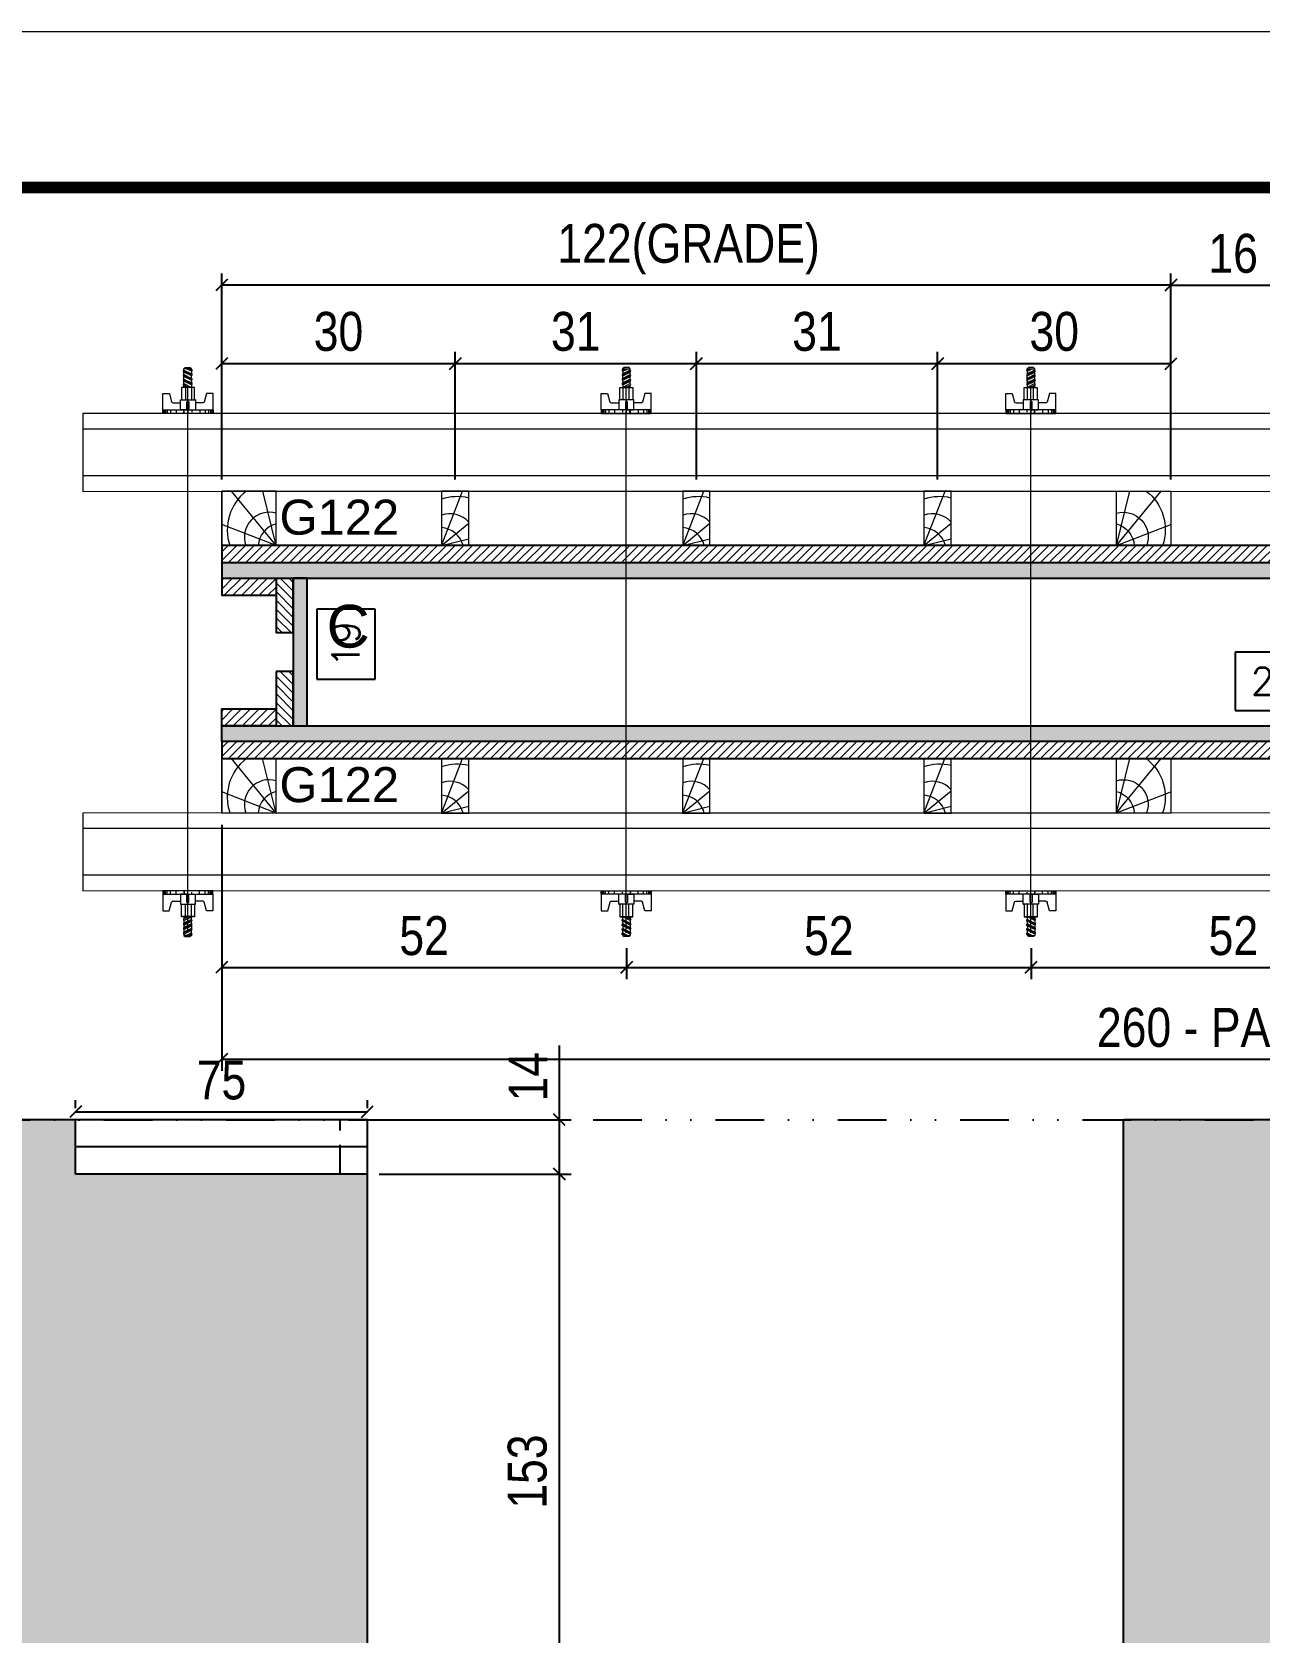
# Model space of a CAD drawing. Extents: x 14400 to 27878, y -21631 to 6985.
# Drawn here: x 17936.6 to 18252.2, y 4276.1 to 4687.6 of the extents above; entities that cross this region are included whole.
import ezdxf
from ezdxf.enums import TextEntityAlignment as Align

# ---------------------------------------------------------------- set-up
doc = ezdxf.new("R2010")
doc.units = 0
for name, pattern in [('DASHED', [0.75, 0.5, -0.25]), ('DIVIDE2', [0.625, 0.25, -0.125, 0, -0.125, 0, -0.125]), ('HIDDEN', [0.375, 0.25, -0.125])]:
    doc.linetypes.add(name, pattern=pattern)
for name, color, linetype in [('CHAPA', 1, 'Continuous'), ('COTA', 241, 'Continuous'), ('Nível', 160, 'Continuous'), ('Painéis', 200, 'Continuous'), ('SARR_2.2x7', 40, 'Continuous'), ('SARRAFO', 251, 'Continuous'), ('Sarrafo de Pressão', 42, 'HIDDEN'), ('TEXTO_GERAL', 7, 'Continuous')]:
    doc.layers.add(name, color=color, linetype=linetype)
for name, color, linetype, lineweight in [('Folhas', 255, 'Continuous', 9), ('Hachura', 251, 'Continuous', 9), ('Madeira', 126, 'Continuous', 18), ('Perfil Metálico', 224, 'Continuous', 18), ('SARRAFO DE PRESSAO', 251, 'DASHED', 9)]:
    doc.layers.add(name, color=color, linetype=linetype, lineweight=lineweight)
doc.styles.add('ARIAL', font='arial.ttf')
doc.styles.add('COTA TECNICA', font='techl___.ttf', dxfattribs={"height": 10})
doc.styles.add('COTA TECNICA 2X', font='techl___.ttf', dxfattribs={"height": 10})
doc.styles.add('COTA TECNICA-50', font='techl___.ttf', dxfattribs={"height": 10})
doc.styles.add('ROMANS', font='romans.shx')
doc.styles.add('SANSSERIF', font='sas_____.pfb')
doc.dimstyles.new('COTA PAINEL-50', dxfattribs={"dimtxt": 10, "dimasz": 3, "dimexe": 3, "dimexo": 3, "dimgap": 3, "dimtad": 1, "dimdec": 1, "dimzin": 12, "dimdsep": 46, "dimtxsty": 'COTA TECNICA-50', "dimblk1": 'OBLIQUE', "dimblk2": 'OBLIQUE', "dimsah": 1, "dimcen": 0.9, "dimclrd": 4, "dimclre": 4, "dimclrt": 240, "dimadec": 1, "dimazin": 3, "dimtfac": 1, "dimtdec": 1, "dimtmove": 0, "dimatfit": 3, "dimfxl": 1, "dimtolj": 1, "dimtzin": 12, "dimarcsym": 0})
doc.dimstyles.new('PAINEL', dxfattribs={"dimtxt": 10, "dimasz": 3, "dimexe": 3, "dimexo": 3, "dimgap": 3, "dimtad": 1, "dimdec": 1, "dimzin": 12, "dimdsep": 46, "dimtxsty": 'COTA TECNICA', "dimblk1": 'OBLIQUE', "dimblk2": 'OBLIQUE', "dimsah": 1, "dimcen": 0.9, "dimclrd": 4, "dimclre": 4, "dimclrt": 240, "dimadec": 1, "dimazin": 3, "dimtfac": 1, "dimtdec": 1, "dimtmove": 0, "dimatfit": 3, "dimfxl": 1, "dimtolj": 1, "dimtzin": 12, "dimarcsym": 0})
doc.dimstyles.new('SECAO PILAR', dxfattribs={"dimtxt": 10, "dimasz": 3, "dimexe": 3, "dimexo": 3, "dimgap": 3, "dimtad": 1, "dimdec": 1, "dimlfac": 0.5, "dimzin": 12, "dimdsep": 46, "dimtxsty": 'COTA TECNICA 2X', "dimblk1": 'OBLIQUE', "dimblk2": 'OBLIQUE', "dimsah": 1, "dimcen": 0.9, "dimclrd": 256, "dimclre": 256, "dimclrt": 256, "dimadec": 1, "dimazin": 3, "dimtfac": 1, "dimtdec": 1, "dimtmove": 0, "dimatfit": 3, "dimfxl": 1, "dimtolj": 1, "dimtzin": 12, "dimarcsym": 0})
doc.dimstyles.new('SECÇÃO 2', dxfattribs={"dimtxt": 7, "dimasz": 6, "dimexe": 0.18, "dimexo": 2, "dimgap": -4, "dimtad": 3, "dimdec": 1, "dimlfac": 0.5, "dimzin": 12, "dimdsep": 46, "dimtxsty": 'ROMANS', "dimblk": 'ARCHTICK', "dimcen": 0.09, "dimse1": 1, "dimse2": 1, "dimsd1": 1, "dimsd2": 1, "dimclrd": 180, "dimclre": 5, "dimclrt": 1, "dimadec": 0, "dimazin": 3, "dimtfac": 1, "dimtdec": 1, "dimtofl": 0, "dimtmove": 0, "dimatfit": 3, "dimldrblk": 'ARCHTICK', "dimfxl": 1, "dimtolj": 1, "dimtzin": 0, "dimarcsym": 0})
pattern_1 = [(225, (8861.3689, -18382.3022), (1.12253202, -1.12253202), [])]

# ---------------------------------------------------------------- blocks, each defined once
blk = doc.blocks.new('9999999999')
at = {"layer": 'Folhas'}
blk.add_lwpolyline([(98138.98, 34190.21), (99623.98, 34190.21), (99623.98, 35240.21), (98138.98, 35240.21)], close=True, dxfattribs=at)
at = {"layer": 'Folhas', "color": 30, "const_width": 3}
blk.add_lwpolyline([(98213.98, 34230.21), (99583.98, 34230.21), (99583.98, 35200.21), (98213.98, 35200.21)], close=True, dxfattribs=at)
blk = doc.blocks.new('*D743')
at = {"layer": 'COTA', "color": 180, "lineweight": -2, "transparency": 16777216}
for p, q in [((18024.74, 4539.18), (18009.74, 4539.18)), ((18009.74, 4539.18), (18009.74, 4521.18)), ((18024.74, 4521.18), (18024.74, 4539.18)), ((18009.74, 4521.18), (18024.74, 4521.18))]:
    blk.add_line(p, q, dxfattribs=at)
at = {"layer": 'Defpoints', "color": 0, "transparency": 16777216}
for p in [(18024.64, 4547.11), (18024.64, 4509.11), (18028.74, 4509.11)]:
    blk.add_point(p, dxfattribs=at)
at = {"layer": 'COTA', "color": 1, "transparency": 16777216, "insert": (18017.24, 4530.18), "char_height": 7, "attachment_point": 5, "rotation": 90, "style": 'ROMANS'}
blk.add_mtext('\\A1;19', dxfattribs=at)
blk = doc.blocks.new('_ArchTick')
at = {"color": 0, "linetype": 'ByBlock', "const_width": 0.15}
blk.add_lwpolyline([(-0.5, -0.5), (0.5, 0.5)], dxfattribs=at)
blk = doc.blocks.new('*D744')
at = {"layer": 'COTA', "color": 180, "lineweight": -2, "transparency": 16777216}
for p, q in [((18271.88, 4528.11), (18245.88, 4528.11)), ((18245.88, 4528.11), (18245.88, 4513.11)), ((18271.88, 4513.11), (18271.88, 4528.11)), ((18245.88, 4513.11), (18271.88, 4513.11))]:
    blk.add_line(p, q, dxfattribs=at)
at = {"layer": 'Defpoints', "color": 0, "transparency": 16777216}
for p in [(18007.32, 4509.11), (18483.32, 4509.11), (18483.32, 4509.11)]:
    blk.add_point(p, dxfattribs=at)
at = {"layer": 'COTA', "color": 1, "transparency": 16777216, "insert": (18258.88, 4520.61), "char_height": 7, "attachment_point": 5, "style": 'ROMANS'}
blk.add_mtext('\\A1;238', dxfattribs=at)
blk = doc.blocks.new('_Oblique')
at = {"color": 0, "linetype": 'ByBlock', "lineweight": -2}
blk.add_line((-0.5, -0.5), (0.5, 0.5), dxfattribs=at)
blk = doc.blocks.new('*D745')
at = {"layer": 'COTA', "lineweight": -2, "transparency": 16777216}
for p, q in [((17985.32, 4483.72), (17985.32, 4420.41)), ((18505.32, 4483.76), (18505.32, 4420.41)), ((17985.32, 4423.41), (18505.32, 4423.41))]:
    blk.add_line(p, q, dxfattribs=at)
at = {"layer": 'Defpoints', "color": 0, "transparency": 16777216}
for p in [(17985.32, 4486.72), (18505.32, 4486.76), (18505.32, 4423.41)]:
    blk.add_point(p, dxfattribs=at)
at = {"layer": 'COTA', "lineweight": -2, "transparency": 16777216, "xscale": 3, "yscale": 3, "zscale": 3, "rotation": 180}
blk.add_blockref('_Oblique', (17985.32, 4423.41), dxfattribs=at)
at = {"layer": 'COTA', "lineweight": -2, "transparency": 16777216, "xscale": 3, "yscale": 3, "zscale": 3}
blk.add_blockref('_Oblique', (18505.32, 4423.41), dxfattribs=at)
at = {"layer": 'COTA', "transparency": 16777216, "insert": (18245.32, 4431.52), "char_height": 10, "attachment_point": 5, "style": 'COTA TECNICA 2X'}
blk.add_mtext('\\A1;260 - PAINEL', dxfattribs=at)
blk = doc.blocks.new('*D746')
at = {"layer": 'COTA', "lineweight": -2, "transparency": 16777216}
for p, q in [((17985.32, 4483.71), (17985.32, 4444.02)), ((18089.39, 4451.94), (18089.39, 4444.02)), ((17985.32, 4447.02), (18089.39, 4447.02))]:
    blk.add_line(p, q, dxfattribs=at)
at = {"layer": 'Defpoints', "color": 0, "transparency": 16777216}
for p in [(17985.32, 4486.71), (18089.39, 4454.94), (18089.39, 4447.02)]:
    blk.add_point(p, dxfattribs=at)
at = {"layer": 'COTA', "lineweight": -2, "transparency": 16777216, "xscale": 3, "yscale": 3, "zscale": 3, "rotation": 180}
blk.add_blockref('_Oblique', (17985.32, 4447.02), dxfattribs=at)
at = {"layer": 'COTA', "lineweight": -2, "transparency": 16777216, "xscale": 3, "yscale": 3, "zscale": 3}
blk.add_blockref('_Oblique', (18089.39, 4447.02), dxfattribs=at)
at = {"layer": 'COTA', "transparency": 16777216, "insert": (18037.35, 4455.13), "char_height": 10, "attachment_point": 5, "style": 'COTA TECNICA 2X'}
blk.add_mtext('\\A1;52', dxfattribs=at)
blk = doc.blocks.new('C')
at = {"layer": 'Hachura', "color": 0}
for p, q in [((0, 3.22), (0, -3.22)), ((0.45, 3.22), (0, 3.22)), ((0.46, 3.16), (0, 3.16)), ((0.46, 3.05), (0, 3.05)), ((0.46, 2.88), (0, 2.88)), ((0, 2.75), (0, -1.16)), ((0.46, 2.65), (0, 2.65)), ((0.46, 2.23), (0, 2.23)), ((0.45, -3.23), (0.45, 3.22)), ((0.45, 3.22), (2.58, 3.22)), ((2.58, 2.39), (1.47, 2.09)), ((2.58, 3.22), (2.58, 2.39)), ((0.46, 1.51), (0, 1.51)), ((0.39, 0.49), (0.17, 0.49)), ((1.74, 0.97), (0.45, 0.97)), ((1.45, 0.1), (0.45, 0.1)), ((1.35, 1.94), (1.35, 0.96)), ((1.74, -0.97), (1.74, 0.97)), ((1.74, 0.97), (1.74, 0.84)), ((1.74, 0.97), (1.74, 0.84)), ((1.74, 0.84), (3.35, 0.84)), ((3.35, 0.45), (1.74, 0.45)), ((3.32, 0.84), (3.32, -0.84)), ((3.35, 0.84), (3.35, -0.84)), ((3.68, 0.45), (3.35, 0.45)), ((3.84, -0.52), (3.35, 0.45)), ((3.35, 0.06), (3.67, -0.57)), ((3.68, 0.45), (4.16, -0.52)), ((3.72, 0.5), (4.25, -0.57)), ((4.37, -0.55), (3.83, 0.53)), ((4.15, 0.45), (3.93, 0.45)), ((4.42, -0.52), (3.93, 0.45)), ((4.15, 0.45), (4.26, 0.45)), ((4.26, 0.45), (4.74, -0.52)), ((4.3, 0.5), (4.83, -0.57)), ((4.95, -0.55), (4.41, 0.53)), ((4.51, 0.45), (4.84, 0.45)), ((5, -0.52), (4.51, 0.45)), ((4.84, 0.45), (5.32, -0.52)), ((4.88, 0.5), (5.41, -0.57)), ((5.53, -0.55), (4.99, 0.53)), ((5.58, -0.52), (5.09, 0.45)), ((5.42, 0.45), (5.09, 0.45)), ((5.58, -0.52), (5.09, 0.45)), ((5.42, 0.45), (5.74, -0.19)), ((5.46, 0.5), (5.74, -0.07)), ((5.74, 0.19), (5.57, 0.53)), ((5.74, 0.32), (5.68, 0.45)), ((5.68, 0.45), (5.74, 0.45)), ((5.74, 0.45), (5.9, 0.29)), ((5.74, 0.45), (5.74, -0.52)), ((5.9, -0.36), (5.9, 0.29)), ((0.45, 0), (0, 0)), ((0.46, -1.52), (0, -1.52)), ((0.08, -0.48), (0.29, -0.48)), ((0.29, -0.48), (0.4, -0.48)), ((0.45, 0), (0.45, -0.97)), ((0.45, -0.16), (1.45, -0.16)), ((0.45, -0.65), (0.45, -0.32)), ((0.45, -3.23), (0.45, -0.65)), ((0.45, -0.97), (1.74, -0.97)), ((1.35, -1.94), (1.35, -0.97)), ((3.35, -0.32), (1.74, -0.32)), ((3.35, -0.84), (1.74, -0.84)), ((3.35, -0.07), (3.58, -0.52)), ((3.35, -0.52), (3.58, -0.52)), ((3.84, -0.52), (4.16, -0.52)), ((4.42, -0.52), (4.74, -0.52)), ((4.63, -0.52), (4.74, -0.52)), ((5, -0.52), (5.32, -0.52)), ((5.58, -0.52), (5.74, -0.52)), ((5.74, -0.52), (5.9, -0.36)), ((5.74, -0.52), (5.74, -0.52)), ((0.46, -2.23), (0, -2.23)), ((0.46, -2.65), (0, -2.65)), ((0.46, -2.88), (0, -2.88)), ((0.46, -3.05), (0, -3.05)), ((0.46, -3.16), (0, -3.16)), ((0, -3.22), (2.57, -3.22)), ((2.58, -2.39), (1.47, -2.1)), ((2.58, -3.23), (2.58, -2.39))]:
    blk.add_line(p, q, dxfattribs=at)
for centre, radius, start, end in [((1.52, 1.94), 0.161, 104.7436, 180), ((1.44, -0.03), 0.129, 272.695, 87.305), ((3.81, 0.39), 0.143, 25.5688, 154.4312), ((4.39, 0.39), 0.143, 25.5688, 154.4312), ((4.97, 0.39), 0.143, 25.5688, 154.4312), ((5.55, 0.39), 0.143, 25.5688, 154.4312), ((0.17, -0.37), 0.174, 221.744, 317.8592), ((1.52, -1.94), 0.161, 180, 255.2564), ((3.71, -0.4), 0.174, 222.1408, 318.256), ((4.29, -0.4), 0.174, 222.1408, 318.256), ((4.87, -0.4), 0.174, 222.1408, 318.256), ((5.45, -0.4), 0.174, 222.1408, 318.256), ((5.61, -0.4), 0.174, 317.8592, 318.256)]:
    blk.add_arc(centre, radius, start, end, dxfattribs=at)
blk = doc.blocks.new('*D748')
at = {"layer": 'COTA', "lineweight": -2, "transparency": 16777216}
for p, q in [((18089.39, 4451.94), (18089.39, 4444.02)), ((18193.39, 4451.94), (18193.39, 4444.02)), ((18089.39, 4447.02), (18193.39, 4447.02))]:
    blk.add_line(p, q, dxfattribs=at)
at = {"layer": 'Defpoints', "color": 0, "transparency": 16777216}
for p in [(18089.39, 4454.94), (18193.39, 4454.94), (18193.39, 4447.02)]:
    blk.add_point(p, dxfattribs=at)
at = {"layer": 'COTA', "lineweight": -2, "transparency": 16777216, "xscale": 3, "yscale": 3, "zscale": 3, "rotation": 180}
blk.add_blockref('_Oblique', (18089.39, 4447.02), dxfattribs=at)
at = {"layer": 'COTA', "lineweight": -2, "transparency": 16777216, "xscale": 3, "yscale": 3, "zscale": 3}
blk.add_blockref('_Oblique', (18193.39, 4447.02), dxfattribs=at)
at = {"layer": 'COTA', "transparency": 16777216, "insert": (18141.39, 4455.13), "char_height": 10, "attachment_point": 5, "style": 'COTA TECNICA 2X'}
blk.add_mtext('\\A1;52', dxfattribs=at)
blk = doc.blocks.new('PONTALETE')
at = {"layer": 'Madeira'}
for q in [(2.71, 7), (7, 5.76), (7, 1.74)]:
    blk.add_line((0, 0), q, dxfattribs=at)
blk.add_lwpolyline([(0, 0), (7, 0), (7, 7), (0, 7)], close=True, dxfattribs=at)
for centre, radius, start, end in [((2.04, 0.06), 6.23, 37.2818, 109.0913), ((1.09, 0.9), 3.19, 343.603, 109.9847), ((-0.21, -0.78), 3.09, 14.6322, 86.0383)]:
    blk.add_arc(centre, radius, start, end, dxfattribs=at)
blk = doc.blocks.new('MEIO PONTALETE')
at = {"layer": 'Madeira'}
for q in [(2.71, 7), (3.5, 2.88), (3.5, 0.87)]:
    blk.add_line((0, 0), q, dxfattribs=at)
blk.add_lwpolyline([(0, 0), (3.5, 0), (3.5, 7), (0, 7)], close=True, dxfattribs=at)
for centre, radius, start, end in [((2.04, 0.06), 6.23, 76.4499, 109.0913), ((1.09, 0.9), 3.19, 40.9063, 109.9847), ((-0.21, -0.78), 3.09, 14.6322, 86.0383)]:
    blk.add_arc(centre, radius, start, end, dxfattribs=at)
blk = doc.blocks.new('*D741')
at = {"layer": 'COTA', "lineweight": -2, "transparency": 16777216}
for p, q in [((17985.34, 4572.52), (17985.34, 4605.31)), ((18045.34, 4572.51), (18045.34, 4605.31)), ((17985.34, 4602.31), (18045.34, 4602.31))]:
    blk.add_line(p, q, dxfattribs=at)
at = {"layer": 'Defpoints', "color": 0, "transparency": 16777216}
for p in [(18045.34, 4602.31), (17985.34, 4569.52), (18045.34, 4569.51)]:
    blk.add_point(p, dxfattribs=at)
at = {"layer": 'COTA', "lineweight": -2, "transparency": 16777216, "xscale": 3, "yscale": 3, "zscale": 3, "rotation": 180}
blk.add_blockref('_Oblique', (17985.34, 4602.31), dxfattribs=at)
at = {"layer": 'COTA', "lineweight": -2, "transparency": 16777216, "xscale": 3, "yscale": 3, "zscale": 3}
blk.add_blockref('_Oblique', (18045.34, 4602.31), dxfattribs=at)
at = {"layer": 'COTA', "transparency": 16777216, "insert": (18015.34, 4610.52), "char_height": 10, "attachment_point": 5, "style": 'COTA TECNICA 2X'}
blk.add_mtext('\\A1;30', dxfattribs=at)
blk = doc.blocks.new('*D742')
at = {"layer": 'COTA', "lineweight": -2, "transparency": 16777216}
for p, q in [((17985.34, 4572.52), (17985.34, 4625.5)), ((18229.33, 4572.49), (18229.33, 4625.5)), ((18229.33, 4622.5), (17985.34, 4622.5))]:
    blk.add_line(p, q, dxfattribs=at)
at = {"layer": 'Defpoints', "color": 0, "transparency": 16777216}
for p in [(17985.34, 4622.5), (17985.34, 4569.52), (18229.33, 4569.49)]:
    blk.add_point(p, dxfattribs=at)
at = {"layer": 'COTA', "lineweight": -2, "transparency": 16777216, "xscale": 3, "yscale": 3, "zscale": 3, "rotation": 180}
blk.add_blockref('_Oblique', (17985.34, 4622.5), dxfattribs=at)
at = {"layer": 'COTA', "lineweight": -2, "transparency": 16777216, "xscale": 3, "yscale": 3, "zscale": 3}
blk.add_blockref('_Oblique', (18229.33, 4622.5), dxfattribs=at)
at = {"layer": 'COTA', "transparency": 16777216, "insert": (18105.33, 4631.72), "char_height": 10, "attachment_point": 5, "style": 'COTA TECNICA 2X'}
blk.add_mtext('\\A1;122(GRADE)', dxfattribs=at)
blk = doc.blocks.new('*D752')
at = {"layer": 'COTA', "lineweight": -2, "transparency": 16777216}
for p, q in [((18045.34, 4572.51), (18045.34, 4605.31)), ((18107.34, 4572.51), (18107.34, 4605.31)), ((18045.34, 4602.31), (18107.34, 4602.31))]:
    blk.add_line(p, q, dxfattribs=at)
at = {"layer": 'Defpoints', "color": 0, "transparency": 16777216}
for p in [(18107.34, 4602.31), (18045.34, 4569.51), (18107.34, 4569.51)]:
    blk.add_point(p, dxfattribs=at)
at = {"layer": 'COTA', "lineweight": -2, "transparency": 16777216, "xscale": 3, "yscale": 3, "zscale": 3, "rotation": 180}
blk.add_blockref('_Oblique', (18045.34, 4602.31), dxfattribs=at)
at = {"layer": 'COTA', "lineweight": -2, "transparency": 16777216, "xscale": 3, "yscale": 3, "zscale": 3}
blk.add_blockref('_Oblique', (18107.34, 4602.31), dxfattribs=at)
at = {"layer": 'COTA', "transparency": 16777216, "insert": (18076.34, 4610.52), "char_height": 10, "attachment_point": 5, "style": 'COTA TECNICA 2X'}
blk.add_mtext('\\A1;31', dxfattribs=at)
blk = doc.blocks.new('*D753')
at = {"layer": 'COTA', "lineweight": -2, "transparency": 16777216}
for p, q in [((18107.34, 4572.51), (18107.34, 4605.31)), ((18169.34, 4572.51), (18169.34, 4605.31)), ((18107.34, 4602.31), (18169.34, 4602.31))]:
    blk.add_line(p, q, dxfattribs=at)
at = {"layer": 'Defpoints', "color": 0, "transparency": 16777216}
for p in [(18169.34, 4602.31), (18107.34, 4569.51), (18169.34, 4569.51)]:
    blk.add_point(p, dxfattribs=at)
at = {"layer": 'COTA', "lineweight": -2, "transparency": 16777216, "xscale": 3, "yscale": 3, "zscale": 3, "rotation": 180}
blk.add_blockref('_Oblique', (18107.34, 4602.31), dxfattribs=at)
at = {"layer": 'COTA', "lineweight": -2, "transparency": 16777216, "xscale": 3, "yscale": 3, "zscale": 3}
blk.add_blockref('_Oblique', (18169.34, 4602.31), dxfattribs=at)
at = {"layer": 'COTA', "transparency": 16777216, "insert": (18138.34, 4610.52), "char_height": 10, "attachment_point": 5, "style": 'COTA TECNICA 2X'}
blk.add_mtext('\\A1;31', dxfattribs=at)
blk = doc.blocks.new('*D754')
at = {"layer": 'COTA', "lineweight": -2, "transparency": 16777216}
for p, q in [((18169.34, 4572.51), (18169.34, 4605.31)), ((18229.33, 4572.51), (18229.33, 4605.31)), ((18169.34, 4602.31), (18229.33, 4602.31))]:
    blk.add_line(p, q, dxfattribs=at)
at = {"layer": 'Defpoints', "color": 0, "transparency": 16777216}
for p in [(18229.33, 4602.31), (18169.34, 4569.51), (18229.33, 4569.51)]:
    blk.add_point(p, dxfattribs=at)
at = {"layer": 'COTA', "lineweight": -2, "transparency": 16777216, "xscale": 3, "yscale": 3, "zscale": 3, "rotation": 180}
blk.add_blockref('_Oblique', (18169.34, 4602.31), dxfattribs=at)
at = {"layer": 'COTA', "lineweight": -2, "transparency": 16777216, "xscale": 3, "yscale": 3, "zscale": 3}
blk.add_blockref('_Oblique', (18229.33, 4602.31), dxfattribs=at)
at = {"layer": 'COTA', "transparency": 16777216, "insert": (18199.33, 4610.52), "char_height": 10, "attachment_point": 5, "style": 'COTA TECNICA 2X'}
blk.add_mtext('\\A1;30', dxfattribs=at)
blk = doc.blocks.new('*D755')
at = {"layer": 'COTA', "lineweight": -2, "transparency": 16777216}
for p, q in [((18229.33, 4572.47), (18229.33, 4625.5)), ((18261.34, 4572.52), (18261.34, 4625.5)), ((18229.33, 4622.5), (18261.34, 4622.5))]:
    blk.add_line(p, q, dxfattribs=at)
at = {"layer": 'Defpoints', "color": 0, "transparency": 16777216}
for p in [(18261.34, 4622.5), (18229.33, 4569.47), (18261.34, 4569.52)]:
    blk.add_point(p, dxfattribs=at)
at = {"layer": 'COTA', "lineweight": -2, "transparency": 16777216, "xscale": 3, "yscale": 3, "zscale": 3, "rotation": 180}
blk.add_blockref('_Oblique', (18229.33, 4622.5), dxfattribs=at)
at = {"layer": 'COTA', "lineweight": -2, "transparency": 16777216, "xscale": 3, "yscale": 3, "zscale": 3}
blk.add_blockref('_Oblique', (18261.34, 4622.5), dxfattribs=at)
at = {"layer": 'COTA', "transparency": 16777216, "insert": (18245.34, 4630.6), "char_height": 10, "attachment_point": 5, "style": 'COTA TECNICA 2X'}
blk.add_mtext('\\A1;16', dxfattribs=at)
blk = doc.blocks.new('*D757')
at = {"layer": 'COTA', "lineweight": -2, "transparency": 16777216}
for p, q in [((18193.39, 4451.94), (18193.39, 4444.02)), ((18297.39, 4451.94), (18297.39, 4444.02)), ((18193.39, 4447.02), (18297.39, 4447.02))]:
    blk.add_line(p, q, dxfattribs=at)
at = {"layer": 'Defpoints', "color": 0, "transparency": 16777216}
for p in [(18193.39, 4454.94), (18297.39, 4454.94), (18297.39, 4447.02)]:
    blk.add_point(p, dxfattribs=at)
at = {"layer": 'COTA', "lineweight": -2, "transparency": 16777216, "xscale": 3, "yscale": 3, "zscale": 3, "rotation": 180}
blk.add_blockref('_Oblique', (18193.39, 4447.02), dxfattribs=at)
at = {"layer": 'COTA', "lineweight": -2, "transparency": 16777216, "xscale": 3, "yscale": 3, "zscale": 3}
blk.add_blockref('_Oblique', (18297.39, 4447.02), dxfattribs=at)
at = {"layer": 'COTA', "transparency": 16777216, "insert": (18245.39, 4455.13), "char_height": 10, "attachment_point": 5, "style": 'COTA TECNICA 2X'}
blk.add_mtext('\\A1;52', dxfattribs=at)
blk = doc.blocks.new('*D768')
at = {"layer": 'COTA', "color": 4, "lineweight": -2, "transparency": 16777216}
for p, q in [((18025.76, 4393.86), (18075.13, 4393.86)), ((18072.13, 4240.86), (18072.13, 4393.86)), ((18025.76, 4240.86), (18075.13, 4240.86))]:
    blk.add_line(p, q, dxfattribs=at)
at = {"layer": 'Defpoints', "color": 0, "transparency": 16777216}
for p in [(18022.76, 4393.86), (18072.13, 4393.86), (18022.76, 4240.86)]:
    blk.add_point(p, dxfattribs=at)
at = {"layer": 'COTA', "color": 4, "lineweight": -2, "transparency": 16777216, "xscale": 3, "yscale": 3, "zscale": 3}
for p, rotation in [((18072.13, 4393.86), 90), ((18072.13, 4240.86), 270)]:
    blk.add_blockref('_Oblique', p, dxfattribs=dict(at, rotation=rotation))
at = {"layer": 'COTA', "color": 240, "transparency": 16777216, "insert": (18063.91, 4317.36), "char_height": 10, "attachment_point": 5, "rotation": 90, "style": 'COTA TECNICA-50'}
blk.add_mtext('\\A1;153', dxfattribs=at)
blk = doc.blocks.new('*D3866')
at = {"layer": 'COTA', "color": 4, "lineweight": -2, "transparency": 16777216}
for p, q in [((18072.13, 4407.86), (18072.13, 4426.98)), ((18025.76, 4407.86), (18075.13, 4407.86)), ((18072.13, 4393.86), (18072.13, 4407.86)), ((18025.76, 4393.86), (18075.13, 4393.86))]:
    blk.add_line(p, q, dxfattribs=at)
at = {"layer": 'Defpoints', "color": 0, "transparency": 16777216}
for p in [(18022.76, 4407.86), (18072.13, 4407.86), (18022.76, 4393.86)]:
    blk.add_point(p, dxfattribs=at)
at = {"layer": 'COTA', "color": 4, "lineweight": -2, "transparency": 16777216, "xscale": 3, "yscale": 3, "zscale": 3}
for p, rotation in [((18072.13, 4407.86), 90), ((18072.13, 4393.86), 270)]:
    blk.add_blockref('_Oblique', p, dxfattribs=dict(at, rotation=rotation))
at = {"layer": 'COTA', "color": 240, "transparency": 16777216, "insert": (18064.06, 4418.92), "char_height": 10, "attachment_point": 5, "rotation": 90, "style": 'COTA TECNICA'}
blk.add_mtext('\\A1;14', dxfattribs=at)
blk = doc.blocks.new('*D3867')
at = {"layer": 'COTA', "color": 4, "lineweight": -2, "transparency": 16777216}
for p, q in [((17947.76, 4410.86), (17947.76, 4412.9)), ((18022.76, 4410.86), (18022.76, 4412.9)), ((17947.76, 4409.9), (18022.76, 4409.9))]:
    blk.add_line(p, q, dxfattribs=at)
at = {"layer": 'Defpoints', "color": 0, "transparency": 16777216}
for p in [(17947.76, 4407.86), (18022.76, 4409.9), (18022.76, 4407.86)]:
    blk.add_point(p, dxfattribs=at)
at = {"layer": 'COTA', "color": 4, "lineweight": -2, "transparency": 16777216, "xscale": 3, "yscale": 3, "zscale": 3, "rotation": 180}
blk.add_blockref('_Oblique', (17947.76, 4409.9), dxfattribs=at)
at = {"layer": 'COTA', "color": 4, "lineweight": -2, "transparency": 16777216, "xscale": 3, "yscale": 3, "zscale": 3}
blk.add_blockref('_Oblique', (18022.76, 4409.9), dxfattribs=at)
at = {"layer": 'COTA', "color": 240, "transparency": 16777216, "insert": (17985.26, 4418.01), "char_height": 10, "attachment_point": 5, "style": 'COTA TECNICA'}
blk.add_mtext('\\A1;75', dxfattribs=at)

msp = doc.modelspace()

# ---------------------------------------------------------------- hatches: boundary and pattern name
at = {"layer": 'COTA'}
h = msp.add_hatch(dxfattribs=at)
h.set_pattern_fill('AR-CONC', color=256, scale=0.03)
h.paths.add_polyline_path([(17762.76, 4407.86), (17762.76, 4240.86), (18022.76, 4240.86), (18022.76, 4393.86), (17947.76, 4393.86), (17947.76, 4407.86)])
h = msp.add_hatch(dxfattribs=at)
h.set_pattern_fill('AR-CONC', color=256, scale=0.03)
h.paths.add_polyline_path([(18292.18, 4393.86), (18443.18, 4393.86), (18443.18, 4343.86), (18477.18, 4343.86), (18477.18, 4407.86), (18217.18, 4407.86), (18217.18, 4240.86), (18292.18, 4240.86)])
at = {"layer": 'Hachura'}
h = msp.add_hatch(dxfattribs=at)
h.set_pattern_fill('ANSI31', color=256, scale=0.5, angle=180, style=0)
h.set_pattern_definition([(225, (8889.3689, -18373.9022), (1.12253202, -1.12253202), [])])
h.paths.add_polyline_path([(18505.32, 4555.51), (18505.32, 4551.11), (17985.32, 4551.11), (17985.32, 4555.51)])
h = msp.add_hatch(color=256, dxfattribs=at)
h.dxf.hatch_style = 1
h.paths.add_polyline_path([(18505.32, 4547.09), (18505.32, 4551.09), (17985.32, 4551.11), (17985.32, 4547.11)])
h = msp.add_hatch(dxfattribs=at)
h.set_pattern_fill('ANSI31', color=256, scale=0.5, angle=180, style=0)
h.set_pattern_definition(pattern_1)
h.paths.add_polyline_path([(17999.32, 4547.11), (17999.32, 4542.71), (17985.32, 4542.71), (17985.32, 4547.11)])
h = msp.add_hatch(dxfattribs=at)
h.set_pattern_fill('ANSI31', color=256, scale=0.5, angle=270, style=0)
h.set_pattern_definition([(315, (40895.1289, -4955.846), (1.12253202, 1.12253202), [])])
h.paths.add_polyline_path([(18003.72, 4533.11), (17999.32, 4533.11), (17999.32, 4547.11), (18003.72, 4547.11)])
h = msp.add_hatch(color=256, dxfattribs=at)
h.dxf.hatch_style = 1
h.paths.add_polyline_path([(18003.72, 4509.11), (18007.32, 4509.11), (18007.32, 4547.11), (18003.72, 4547.11)])
h = msp.add_hatch(dxfattribs=at)
h.set_pattern_fill('ANSI31', color=256, scale=0.5, angle=270, style=0)
h.set_pattern_definition([(315, (40895.1289, -4979.846), (1.12253202, 1.12253202), [])])
h.paths.add_polyline_path([(18003.72, 4509.11), (17999.32, 4509.11), (17999.32, 4523.11), (18003.72, 4523.11)])
h = msp.add_hatch(dxfattribs=at)
h.set_pattern_fill('ANSI31', color=256, scale=0.5, angle=180, style=0)
h.set_pattern_definition(pattern_1)
h.paths.add_polyline_path([(17999.32, 4509.11), (17999.32, 4513.51), (17985.32, 4513.51), (17985.32, 4509.11)])
h = msp.add_hatch(color=256, dxfattribs=at)
h.dxf.hatch_style = 1
h.paths.add_polyline_path([(18505.32, 4509.11), (18505.32, 4505.11), (17985.32, 4505.11), (17985.32, 4509.11)])
h = msp.add_hatch(dxfattribs=at)
h.set_pattern_fill('ANSI31', color=256, scale=0.5, angle=180, style=0)
h.set_pattern_definition([(225, (8889.3689, -18424.3022), (1.12253202, -1.12253202), [])])
h.paths.add_polyline_path([(18505.32, 4505.11), (18505.32, 4500.71), (17985.32, 4500.71), (17985.32, 4505.11)])

# ---------------------------------------------------------------- linework, layer by layer
at = {"layer": 'CHAPA'}
msp.add_lwpolyline([(17985.32, 4551.11), (17985.32, 4547.11), (18505.32, 4547.11), (18505.32, 4551.11)], dxfattribs=at)
for points in [[(18003.72, 4509.11), (18007.32, 4509.11), (18007.32, 4547.11), (18003.72, 4547.11)], [(18505.32, 4509.11), (18505.32, 4505.11), (17985.32, 4505.11), (17985.32, 4509.11)]]:
    msp.add_lwpolyline(points, close=True, dxfattribs=at)
at = {"layer": 'COTA', "linetype": 'ByBlock'}
for p, q in [((17947.76, 4407.86), (17762.76, 4407.86)), ((18217.18, 4240.86), (18217.18, 4407.86)), ((18022.76, 4240.86), (18022.76, 4393.86))]:
    msp.add_line(p, q, dxfattribs=at)
at = {"layer": 'COTA'}
msp.add_line((18477.18, 4407.86), (18217.18, 4407.86), dxfattribs=at)
at = {"layer": 'Hachura'}
for p, q in [((17976.63, 4455.94), (17976.63, 4596.48)), ((18089.32, 4455.94), (18089.32, 4596.48)), ((18193.32, 4455.94), (18193.32, 4596.48))]:
    msp.add_line(p, q, dxfattribs=at)
at = {"layer": 'Madeira'}
for points in [[(17985.32, 4555.51), (17985.34, 4569.51), (18229.33, 4569.51), (18229.31, 4555.51)], [(17985.31, 4486.72), (17985.32, 4500.72), (18229.31, 4500.72), (18229.3, 4486.72)]]:
    msp.add_lwpolyline(points, close=True, dxfattribs=at)
at = {"layer": 'Nível', "color": 4, "linetype": 'DIVIDE2', "ltscale": 50}
msp.add_line((17671.97, 4407.86), (19041.97, 4407.86), dxfattribs=at)
at = {"layer": 'Painéis'}
for p, q in [((17947.76, 4393.86), (17947.76, 4407.86)), ((18022.76, 4407.86), (17947.76, 4407.86)), ((18022.76, 4393.86), (18022.76, 4407.86)), ((18022.76, 4393.86), (17947.76, 4393.86))]:
    msp.add_line(p, q, dxfattribs=at)
at = {"layer": 'Perfil Metálico'}
for p, q in [((18541.04, 4585.45), (17949.6, 4585.45)), ((18541.04, 4573.45), (17949.6, 4573.45)), ((18541.04, 4482.71), (17949.6, 4482.71)), ((18541.04, 4470.71), (17949.6, 4470.71))]:
    msp.add_line(p, q, dxfattribs=at)
for points in [[(18541.04, 4569.51), (18541.04, 4589.51), (17949.6, 4589.45), (17949.6, 4569.45)], [(17949.6, 4486.71), (17949.6, 4466.71), (18541.04, 4466.77), (18541.04, 4486.77)]]:
    msp.add_lwpolyline(points, close=True, dxfattribs=at)
at = {"layer": 'SARR_2.2x7'}
msp.add_line((18022.76, 4400.86), (17947.76, 4400.86), dxfattribs=at)
at = {"layer": 'SARRAFO'}
for points in [[(17985.32, 4551.11), (18505.32, 4551.11), (18505.32, 4555.51), (17985.32, 4555.51)], [(17999.32, 4523.11), (17999.32, 4509.11), (18003.72, 4509.11), (18003.72, 4523.11)], [(17985.32, 4500.71), (18505.32, 4500.71), (18505.32, 4505.11), (17985.32, 4505.11)]]:
    msp.add_lwpolyline(points, close=True, dxfattribs=at)
for points in [[(17985.32, 4547.11), (17985.32, 4542.71), (17999.32, 4542.71)], [(17999.32, 4547.11), (17999.32, 4533.11), (18003.72, 4533.11), (18003.72, 4547.11)], [(17999.32, 4509.11), (17985.32, 4509.11), (17985.32, 4513.51), (17999.32, 4513.51)]]:
    msp.add_lwpolyline(points, dxfattribs=at)
at = {"layer": 'Sarrafo de Pressão', "ltscale": 30}
msp.add_line((18015.76, 4393.86), (18015.76, 4407.86), dxfattribs=at)

# ---------------------------------------------------------------- block references
at = {"layer": 'Hachura', "linetype": 'Continuous', "yscale": 2, "zscale": 2}
for p, xscale, rotation in [((17976.64, 4589.48), -2, 270), ((18089.31, 4589.48), 2, 90.00000000000001), ((18193.31, 4589.48), 2, 90.00000000000001), ((17976.63, 4466.74), 2, 270), ((18089.32, 4466.74), -2, 90), ((18193.32, 4466.74), -2, 90)]:
    msp.add_blockref('C', p, dxfattribs=dict(at, xscale=xscale, rotation=rotation))
at = {"layer": 'Madeira'}
for name, p, xscale, yscale, zscale, rotation in [('PONTALETE', (17999.32, 4555.5), 2, 2, 2, 89.93708930310329), ('MEIO PONTALETE', (18041.82, 4555.51), 1.999999997962732, 1.999999997962732, 1.999999997962732, 359.9370893031033), ('MEIO PONTALETE', (18103.82, 4555.51), 1.999999997962732, 1.999999997962732, 1.999999997962732, 359.9370893031033), ('MEIO PONTALETE', (18165.82, 4555.51), 1.999999997962732, 1.999999997962732, 1.999999997962732, 359.9370893031033), ('PONTALETE', (18215.31, 4555.52), -2, 2, 2, 269.9370893031033), ('PONTALETE', (17999.31, 4486.72), 2, 2, 2, 89.93708930310329), ('MEIO PONTALETE', (18041.81, 4486.72), 1.999999997962732, 1.999999997962732, 1.999999997962732, 359.9370893031033), ('MEIO PONTALETE', (18103.81, 4486.72), 1.999999997962732, 1.999999997962732, 1.999999997962732, 359.9370893031033), ('MEIO PONTALETE', (18165.81, 4486.72), 1.999999997962732, 1.999999997962732, 1.999999997962732, 359.9370893031033), ('PONTALETE', (18215.3, 4486.74), -2, 2, 2, 269.9370893031033)]:
    msp.add_blockref(name, p, dxfattribs=dict(at, xscale=xscale, yscale=yscale, zscale=zscale, rotation=rotation))
at = {"layer": 'SARRAFO DE PRESSAO', "color": 6, "linetype": 'ByBlock'}
msp.add_blockref('9999999999', (-80542.01, -30552.63), dxfattribs=at)

# ---------------------------------------------------------------- texts
at = {"layer": 'TEXTO_GERAL', "color": 0, "linetype": 'Continuous', "style": 'SANSSERIF'}
for p in [(18000.18, 4562.81), (18000.16, 4494.02)]:
    msp.add_text('G122', height=9, dxfattribs=at).set_placement(p, align=Align.MIDDLE_LEFT)
at = {"layer": 'TEXTO_GERAL', "style": 'ARIAL'}
msp.add_text('C', height=11, dxfattribs=at).set_placement((18017.83, 4534.76), align=Align.MIDDLE_CENTER)

# ---------------------------------------------------------------- dimensions: what is measured, and where the dimension line sits
at = {"layer": 'COTA'}
dim = msp.add_linear_dim(base=(17985.34, 4622.5), p1=(18229.33, 4569.49), p2=(17985.34, 4569.52), text='<>(GRADE)', dimstyle='SECAO PILAR', dxfattribs=at)
dim.commit()
dim.dimension.update_dxf_attribs({"geometry": '*D742', "text_midpoint": (18105.33, 4622.5), "dimtype": 160})
for base, p1, p2, dimstyle, picture, middle in [((18261.34, 4622.5), (18229.33, 4569.47), (18261.34, 4569.52), 'SECAO PILAR', '*D755', (18245.34, 4622.5)), ((18483.32, 4509.11), (18007.32, 4509.11), (18483.32, 4509.11), 'SECÇÃO 2', '*D744', (18258.88, 4509.11))]:
    dim = msp.add_linear_dim(base=base, p1=p1, p2=p2, dimstyle=dimstyle, dxfattribs=at)
    dim.commit()
    dim.dimension.update_dxf_attribs({"geometry": picture, "text_midpoint": middle, "dimtype": 160})
for base, p1, p2, dimstyle, picture, middle in [((18045.34, 4602.31), (17985.34, 4569.52), (18045.34, 4569.51), 'SECAO PILAR', '*D741', (18015.34, 4610.52)), ((18107.34, 4602.31), (18045.34, 4569.51), (18107.34, 4569.51), 'SECAO PILAR', '*D752', (18076.34, 4610.52)), ((18169.34, 4602.31), (18107.34, 4569.51), (18169.34, 4569.51), 'SECAO PILAR', '*D753', (18138.34, 4610.52)), ((18229.33, 4602.31), (18169.34, 4569.51), (18229.33, 4569.51), 'SECAO PILAR', '*D754', (18199.33, 4610.52)), ((18089.39, 4447.02), (17985.32, 4486.71), (18089.39, 4454.94), 'SECAO PILAR', '*D746', (18037.35, 4455.13)), ((18193.39, 4447.02), (18089.39, 4454.94), (18193.39, 4454.94), 'SECAO PILAR', '*D748', (18141.39, 4455.13)), ((18297.39, 4447.02), (18193.39, 4454.94), (18297.39, 4454.94), 'SECAO PILAR', '*D757', (18245.39, 4455.13)), ((18022.76, 4409.9), (17947.76, 4407.86), (18022.76, 4407.86), 'PAINEL', '*D3867', (17985.26, 4418.01))]:
    dim = msp.add_linear_dim(base=base, p1=p1, p2=p2, dimstyle=dimstyle, dxfattribs=at)
    dim.commit()
    dim.dimension.update_dxf_attribs({"geometry": picture, "text_midpoint": middle})
dim = msp.add_linear_dim(base=(18028.74, 4509.11), p1=(18024.64, 4547.11), p2=(18024.64, 4509.11), angle=270, dimstyle='SECÇÃO 2', dxfattribs=at)
dim.commit()
dim.dimension.update_dxf_attribs({"geometry": '*D743', "text_midpoint": (18028.74, 4530.18), "dimtype": 160})
dim = msp.add_linear_dim(base=(18505.32, 4423.41), p1=(17985.32, 4486.72), p2=(18505.32, 4486.76), text='<> - PAINEL', dimstyle='SECAO PILAR', dxfattribs=at)
dim.commit()
dim.dimension.update_dxf_attribs({"geometry": '*D745', "text_midpoint": (18245.32, 4431.52)})
for base, p1, p2, dimstyle, picture, middle in [((18072.13, 4407.86), (18022.76, 4393.86), (18022.76, 4407.86), 'PAINEL', '*D3866', (18064.06, 4418.92)), ((18072.13, 4393.86), (18022.76, 4240.86), (18022.76, 4393.86), 'COTA PAINEL-50', '*D768', (18063.91, 4317.36))]:
    dim = msp.add_linear_dim(base=base, p1=p1, p2=p2, angle=90, dimstyle=dimstyle, dxfattribs=at)
    dim.commit()
    dim.dimension.update_dxf_attribs({"geometry": picture, "text_midpoint": middle})

doc.saveas('drawing.dxf')
